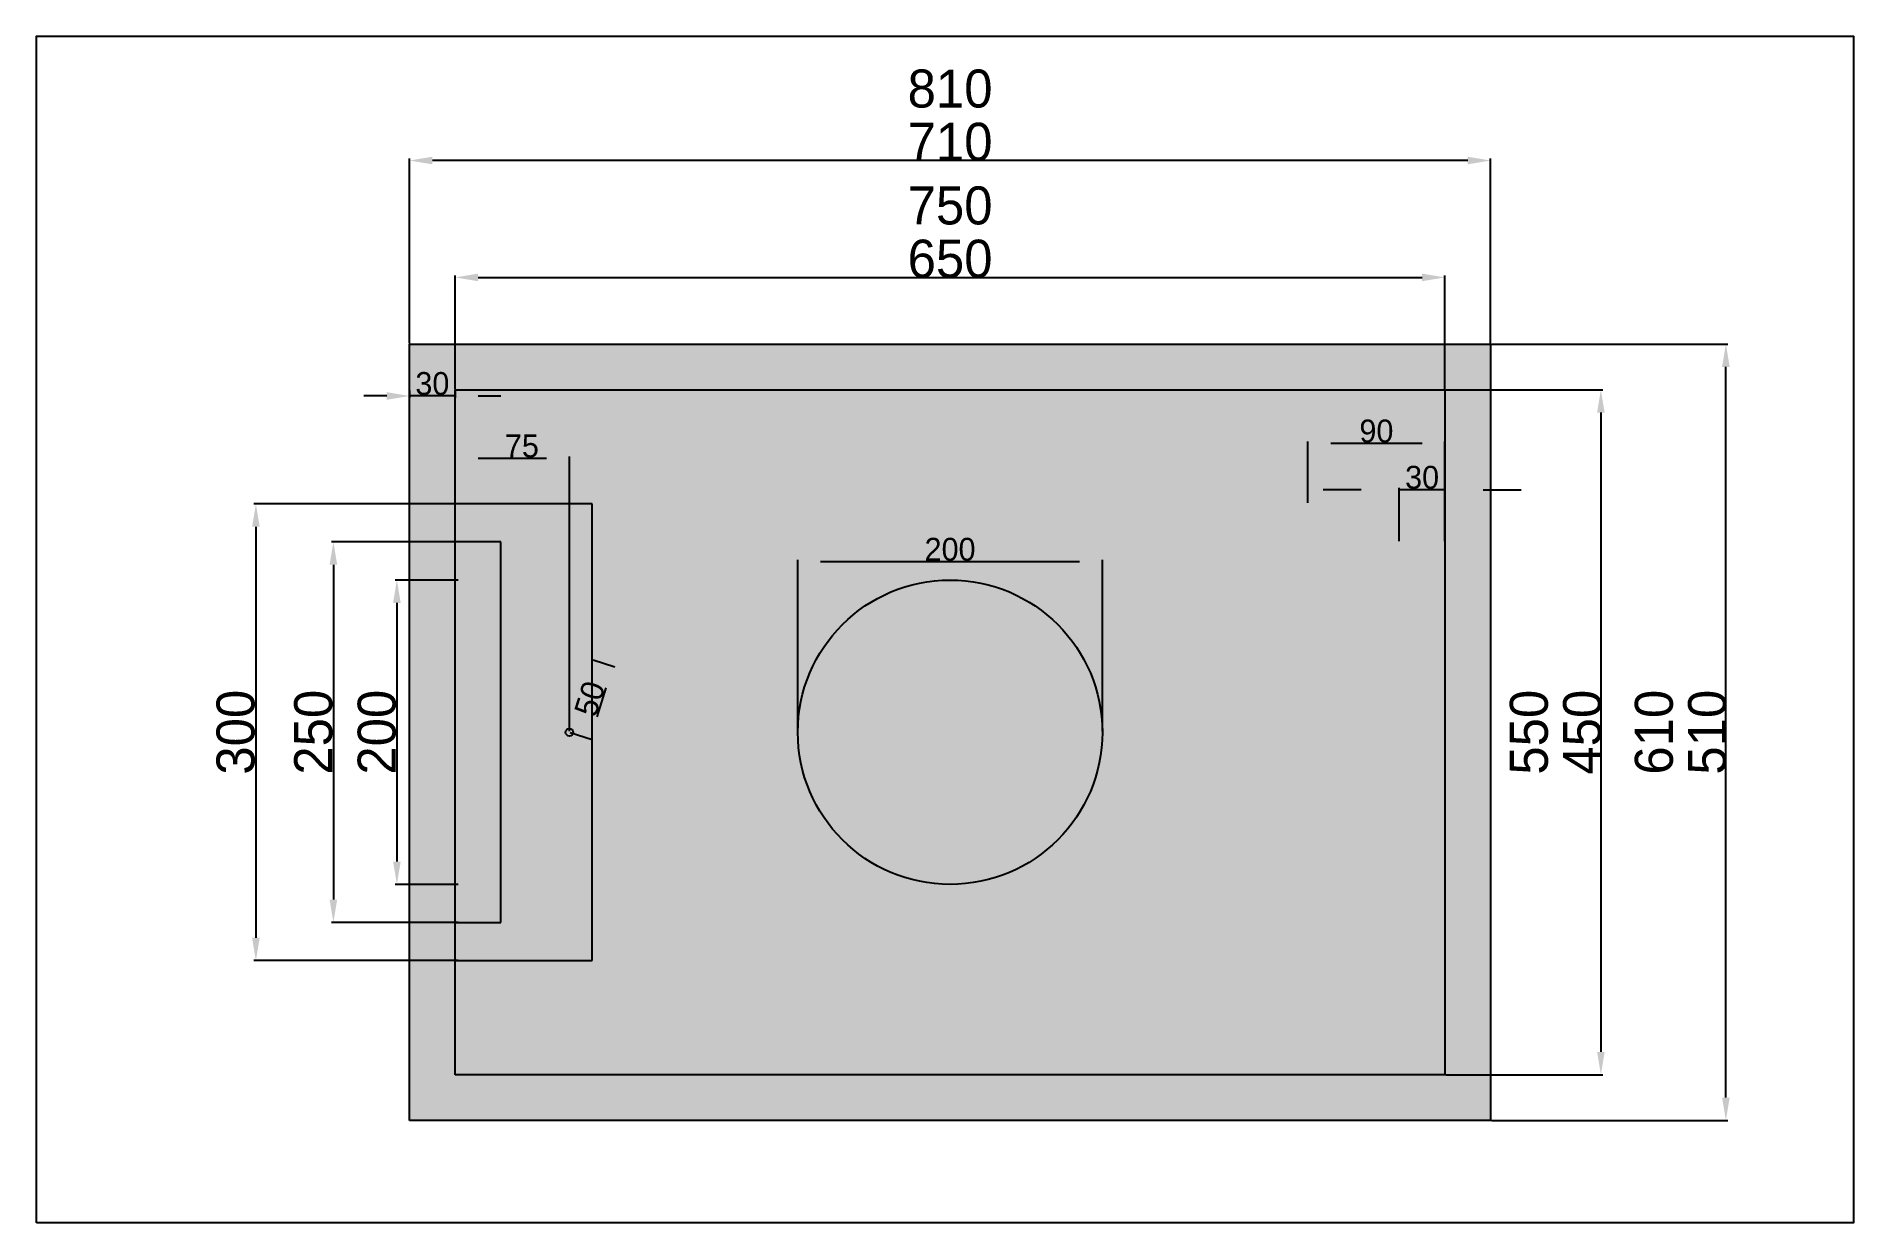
# Model space of a CAD drawing. Header units: millimetres. Extents: x -275 to 918, y -97 to 682.
import ezdxf

# ---------------------------------------------------------------- set-up
doc = ezdxf.new("R2010")
doc.units = ezdxf.units.MM
doc.layers.add('Dimensions', color=251, linetype='Continuous')
doc.layers.add('Field Lines', color=7, linetype='Continuous')
doc.dimstyles.new('ISO-25', dxfattribs={"dimtxt": 2.5, "dimasz": 2.5, "dimexe": 1.25, "dimexo": 0.625, "dimtad": 1, "dimtxsty": 'Standard', "dimcen": 2.5, "dimadec": 0, "dimazin": 0, "dimtfac": 1, "dimtmove": 0, "dimatfit": 3, "dimfxl": 1, "dimarcsym": 0})

# ---------------------------------------------------------------- blocks, each defined once
blk = doc.blocks.new('*D1')
at = {"layer": 'Defpoints', "color": 0}
for p in [(225, 337), (225, 225), (425, 225)]:
    blk.add_point(p, dxfattribs=at)
at = {"layer": 'Dimensions', "color": 0, "lineweight": -2}
for p, q in [((225, 225.6), (225, 338.2)), ((410, 337), (240, 337)), ((425, 225.6), (425, 338.2))]:
    blk.add_line(p, q, dxfattribs=at)
at = {"layer": 'Dimensions', "color": 0}
for points in [[(240, 339.5), (240, 334.5), (225, 337)], [(410, 334.5), (410, 339.5), (425, 337)]]:
    blk.add_solid(points, dxfattribs=at)
at = {"layer": 'Dimensions', "color": 0, "insert": (325, 345.1), "char_height": 15, "attachment_point": 5}
blk.add_mtext('200', dxfattribs=at)
blk = doc.blocks.new('*D2')
at = {"layer": 'Defpoints', "color": 0}
for p in [(-30, 600.6), (-30, 480), (680, 480)]:
    blk.add_point(p, dxfattribs=at)
at = {"layer": 'Dimensions', "color": 0, "lineweight": -2}
for p, q in [((-30, 480.6), (-30, 601.9)), ((665, 600.6), (-15, 600.6)), ((680, 480.6), (680, 601.9))]:
    blk.add_line(p, q, dxfattribs=at)
at = {"layer": 'Dimensions', "color": 0}
for points in [[(-15, 603.1), (-15, 598.1), (-30, 600.6)], [(665, 598.1), (665, 603.1), (680, 600.6)]]:
    blk.add_solid(points, dxfattribs=at)
at = {"layer": 'Dimensions', "color": 0, "insert": (325, 630.4), "char_height": 25, "attachment_point": 5}
blk.add_mtext('\\S810^ 710;', dxfattribs=at)
blk = doc.blocks.new('*D3')
at = {"layer": 'Defpoints', "color": 0}
for p in [(680, 480), (834.5, 480), (680, -30)]:
    blk.add_point(p, dxfattribs=at)
at = {"layer": 'Dimensions', "color": 0, "lineweight": -2}
for p, q in [((680.6, 480), (835.7, 480)), ((834.5, -15), (834.5, 465)), ((680.6, -30), (835.7, -30))]:
    blk.add_line(p, q, dxfattribs=at)
at = {"layer": 'Dimensions', "color": 0}
for points in [[(837, 465), (832, 465), (834.5, 480)], [(832, -15), (837, -15), (834.5, -30)]]:
    blk.add_solid(points, dxfattribs=at)
at = {"layer": 'Dimensions', "color": 0, "insert": (804.7, 225), "char_height": 25, "attachment_point": 5, "rotation": 90}
blk.add_mtext('\\S610^ 510;', dxfattribs=at)
blk = doc.blocks.new('*D4')
at = {"layer": 'Defpoints', "color": 0}
for p in [(650, 523.8), (0, 450.1), (650, 450)]:
    blk.add_point(p, dxfattribs=at)
at = {"layer": 'Dimensions', "color": 0, "lineweight": -2}
for p, q in [((0, 450.7), (0, 525)), ((15, 523.8), (635, 523.8)), ((650, 450.6), (650, 525))]:
    blk.add_line(p, q, dxfattribs=at)
at = {"layer": 'Dimensions', "color": 0}
for points in [[(15, 526.3), (15, 521.3), (0, 523.8)], [(635, 521.3), (635, 526.3), (650, 523.8)]]:
    blk.add_solid(points, dxfattribs=at)
at = {"layer": 'Dimensions', "color": 0, "insert": (325, 553.6), "char_height": 25, "attachment_point": 5}
blk.add_mtext('\\A1;\\S750^ 650;', dxfattribs=at)
blk = doc.blocks.new('*D7')
at = {"layer": 'Defpoints', "color": 0}
for p in [(-30, 450), (-30, 445.9), (0, 450)]:
    blk.add_point(p, dxfattribs=at)
at = {"layer": 'Dimensions', "color": 0, "lineweight": -2}
for p, q in [((-45, 445.9), (-60, 445.9)), ((-30, 449.4), (-30, 444.7)), ((0, 445.9), (-30, 445.9)), ((0, 449.4), (0, 444.7)), ((15, 445.9), (30, 445.9))]:
    blk.add_line(p, q, dxfattribs=at)
at = {"layer": 'Dimensions', "color": 0}
for points in [[(-45, 443.4), (-45, 448.4), (-30, 445.9)], [(15, 448.4), (15, 443.4), (0, 445.9)]]:
    blk.add_solid(points, dxfattribs=at)
at = {"layer": 'Dimensions', "color": 0, "insert": (-15, 454), "char_height": 15, "attachment_point": 5}
blk.add_mtext('30', dxfattribs=at)
blk = doc.blocks.new('*D8')
at = {"layer": 'Defpoints', "color": 0}
for p in [(0, 375), (-130.9, 75), (2.5, 75)]:
    blk.add_point(p, dxfattribs=at)
at = {"layer": 'Dimensions', "color": 0, "lineweight": -2}
for p, q in [((-0.6, 375), (-132.2, 375)), ((-130.9, 360), (-130.9, 90)), ((1.9, 75), (-132.2, 75))]:
    blk.add_line(p, q, dxfattribs=at)
at = {"layer": 'Dimensions', "color": 0}
for points in [[(-128.4, 360), (-133.4, 360), (-130.9, 375)], [(-133.4, 90), (-128.4, 90), (-130.9, 75)]]:
    blk.add_solid(points, dxfattribs=at)
at = {"layer": 'Dimensions', "color": 0, "insert": (-144.1, 225), "char_height": 25, "attachment_point": 5, "rotation": 90}
blk.add_mtext('300', dxfattribs=at)
blk = doc.blocks.new('*D9')
at = {"layer": 'Defpoints', "color": 0}
for p in [(2.5, 350), (-80, 100), (2.5, 100)]:
    blk.add_point(p, dxfattribs=at)
at = {"layer": 'Dimensions', "color": 0, "lineweight": -2}
for p, q in [((1.9, 350), (-81.3, 350)), ((-80, 335), (-80, 115)), ((1.9, 100), (-81.3, 100))]:
    blk.add_line(p, q, dxfattribs=at)
at = {"layer": 'Dimensions', "color": 0}
for points in [[(-77.5, 335), (-82.5, 335), (-80, 350)], [(-82.5, 115), (-77.5, 115), (-80, 100)]]:
    blk.add_solid(points, dxfattribs=at)
at = {"layer": 'Dimensions', "color": 0, "insert": (-93.1, 225), "char_height": 25, "attachment_point": 5, "rotation": 90}
blk.add_mtext('250', dxfattribs=at)
blk = doc.blocks.new('*D10')
at = {"layer": 'Defpoints', "color": 0}
for p in [(650, 450), (650, 0), (752.4, 0)]:
    blk.add_point(p, dxfattribs=at)
at = {"layer": 'Dimensions', "color": 0, "lineweight": -2}
for p, q in [((650.6, 450), (753.7, 450)), ((752.4, 435), (752.4, 15)), ((650.6, 0), (753.7, 0))]:
    blk.add_line(p, q, dxfattribs=at)
at = {"layer": 'Dimensions', "color": 0}
for points in [[(754.9, 435), (749.9, 435), (752.4, 450)], [(749.9, 15), (754.9, 15), (752.4, 0)]]:
    blk.add_solid(points, dxfattribs=at)
at = {"layer": 'Dimensions', "color": 0, "insert": (722.6, 225), "char_height": 25, "attachment_point": 5, "rotation": 90}
blk.add_mtext('\\S550^ 450;', dxfattribs=at)
blk = doc.blocks.new('*D11')
at = {"layer": 'Defpoints', "color": 0}
for p in [(0, 404.8), (0, 225), (75, 225)]:
    blk.add_point(p, dxfattribs=at)
at = {"layer": 'Dimensions', "color": 0, "lineweight": -2}
for p, q in [((0, 225.6), (0, 406.1)), ((75, 225.6), (75, 406.1)), ((60, 404.8), (15, 404.8))]:
    blk.add_line(p, q, dxfattribs=at)
at = {"layer": 'Dimensions', "color": 0}
for points in [[(15, 407.3), (15, 402.3), (0, 404.8)], [(60, 402.3), (60, 407.3), (75, 404.8)]]:
    blk.add_solid(points, dxfattribs=at)
at = {"layer": 'Dimensions', "color": 0, "insert": (43.8, 413), "char_height": 15, "attachment_point": 5}
blk.add_mtext('75', dxfattribs=at)
blk = doc.blocks.new('*D12')
at = {"layer": 'Defpoints', "color": 0}
for p in [(90, 272.7), (103.7, 268.4), (75, 225)]:
    blk.add_point(p, dxfattribs=at)
at = {"layer": 'Dimensions', "color": 0, "lineweight": -2}
for p, q in [((90.6, 272.5), (104.9, 268)), ((93.2, 235), (99.2, 254.1)), ((75.6, 224.8), (89.9, 220.3))]:
    blk.add_line(p, q, dxfattribs=at)
at = {"layer": 'Dimensions', "color": 0}
for points in [[(101.6, 253.3), (96.8, 254.8), (103.7, 268.4)], [(90.8, 235.8), (95.6, 234.3), (88.7, 220.7)]]:
    blk.add_solid(points, dxfattribs=at)
at = {"layer": 'Dimensions', "color": 0, "insert": (88.4, 247), "char_height": 15, "attachment_point": 5, "rotation": 72.5424}
blk.add_mtext('50', dxfattribs=at)
blk = doc.blocks.new('*D13')
at = {"layer": 'Defpoints', "color": 0}
for p in [(2.5, 325), (-38.3, 125), (2.5, 125)]:
    blk.add_point(p, dxfattribs=at)
at = {"layer": 'Dimensions', "color": 0, "lineweight": -2}
for p, q in [((1.9, 325), (-39.5, 325)), ((-38.3, 310), (-38.3, 140)), ((1.9, 125), (-39.5, 125))]:
    blk.add_line(p, q, dxfattribs=at)
at = {"layer": 'Dimensions', "color": 0}
for points in [[(-35.8, 310), (-40.8, 310), (-38.3, 325)], [(-40.8, 140), (-35.8, 140), (-38.3, 125)]]:
    blk.add_solid(points, dxfattribs=at)
at = {"layer": 'Dimensions', "color": 0, "insert": (-51.4, 225), "char_height": 25, "attachment_point": 5, "rotation": 90}
blk.add_mtext('200', dxfattribs=at)
blk = doc.blocks.new('*D14')
at = {"layer": 'Defpoints', "color": 0}
for p in [(560, 414.7), (560, 375), (650, 375)]:
    blk.add_point(p, dxfattribs=at)
at = {"layer": 'Dimensions', "color": 0, "lineweight": -2}
for p, q in [((560, 375.6), (560, 416)), ((635, 414.7), (575, 414.7)), ((650, 375.6), (650, 416))]:
    blk.add_line(p, q, dxfattribs=at)
at = {"layer": 'Dimensions', "color": 0}
for points in [[(575, 417.2), (575, 412.2), (560, 414.7)], [(635, 412.2), (635, 417.2), (650, 414.7)]]:
    blk.add_solid(points, dxfattribs=at)
at = {"layer": 'Dimensions', "color": 0, "insert": (605, 422.8), "char_height": 15, "attachment_point": 5}
blk.add_mtext('90', dxfattribs=at)
blk = doc.blocks.new('*D15')
at = {"layer": 'Defpoints', "color": 0}
for p in [(620, 384.3), (620, 350), (650, 350)]:
    blk.add_point(p, dxfattribs=at)
at = {"layer": 'Dimensions', "color": 0, "lineweight": -2}
for p, q in [((595, 384.3), (570, 384.3)), ((620, 350.6), (620, 385.5)), ((650, 384.3), (620, 384.3)), ((650, 350.6), (650, 385.5)), ((675, 384.3), (700, 384.3))]:
    blk.add_line(p, q, dxfattribs=at)
at = {"layer": 'Dimensions', "color": 0}
for points in [[(595, 380.1), (595, 388.4), (620, 384.3)], [(675, 388.4), (675, 380.1), (650, 384.3)]]:
    blk.add_solid(points, dxfattribs=at)
at = {"layer": 'Dimensions', "color": 0, "insert": (635, 392.4), "char_height": 15, "attachment_point": 5}
blk.add_mtext('30', dxfattribs=at)

msp = doc.modelspace()

# ---------------------------------------------------------------- hatches: boundary and pattern name
h = msp.add_hatch(color=256)
h.set_gradient(color1=(201, 207, 206), color2=(193, 202, 201), one_color=1)
h.paths.add_polyline_path([(-30, -30), (-30, 480), (680, 480), (680, -30)])
at = {"layer": 'Dimensions'}
h = msp.add_hatch(color=256, dxfattribs=at)
h.set_gradient(color1=(9, 246, 13), color2=(7, 231, 11), one_color=1)
h.paths.add_polyline_path([(0, 0), (0, 450), (650, 450), (650, 0)])

# ---------------------------------------------------------------- linework, layer by layer
for points in [[(-30, -30), (-30, 480), (680, 480), (680, -30)], [(0, 0), (0, 450), (650, 450), (650, 0)]]:
    msp.add_lwpolyline(points, close=True)
for p, q in [((90, 375), (0, 375)), ((90, 375), (0, 375)), ((90, 75), (90, 375)), ((90, 75), (90, 375)), ((30, 350), (0, 350)), ((30, 100), (30, 350)), ((0, 100), (30, 100)), ((0, 75), (90, 75)), ((0, 75), (90, 75))]:
    msp.add_line(p, q, dxfattribs=at)
msp.add_circle((325, 225), 100, dxfattribs=at)
at = {"layer": 'Field Lines'}
msp.add_lwpolyline([(-275.08, -97.232), (-275.08, 682.195), (918.416, 682.195), (918.416, -97.232)], close=True, dxfattribs=at)
at = {"layer": 'Field Lines', "const_width": 5}
for points in [[(2.5, 2.5), (647.5, 2.5), (647.5, 447.5), (2.5, 447.5), (2.5, 2.5)], [(325, 447.5), (325, 2.5)], [(2.5, 77.5), (87.5, 77.5), (87.5, 372.5), (2.5, 372.5)], [(647.5, 77.5), (562.5, 77.5), (562.5, 372.5), (647.5, 372.5)], [(0, 347.5), (27.5, 347.5), (27.5, 102.5), (2.5, 102.5)], [(650, 347.5), (622.5, 347.5), (622.5, 102.5), (647.5, 102.5)]]:
    msp.add_lwpolyline(points, dxfattribs=at)
at = {"layer": 'Field Lines', "color": 1, "const_width": 5}
msp.add_lwpolyline([(2.5, 125), (2.5, 325)], dxfattribs=at)
at = {"layer": 'Field Lines', "const_width": 5}
for points in [[(227.5, 225, 0.41421356), (325, 127.5, 0.41421356), (422.5, 225, 0.41421356), (325, 322.5, 0.41421356), (227.5, 225)], [(87.5, 179.174, 0.76376262), (87.5, 270.826)], [(562.5, 179.174, -0.76376262), (562.5, 270.826)]]:
    msp.add_lwpolyline(points, format="xyb", dxfattribs=at)
at = {"layer": 'Field Lines', "color": 5, "const_width": 5}
msp.add_lwpolyline([(647.5, 125), (647.5, 325)], dxfattribs=at)
at = {"layer": 'Field Lines'}
msp.add_circle((75, 225), 2.5, dxfattribs=at)

# ---------------------------------------------------------------- dimensions: what is measured, and where the dimension line sits
at = {"layer": 'Dimensions'}
for base, p1, p2, override, picture, middle in [((-30, 600.61), (680, 480), (-30, 480), {"dimtxt": 25, "dimasz": 15, "dimtol": 0, "dimlim": 1, "dimtp": 100}, '*D2', (325, 600.61)), ((650, 523.781), (0, 450.063), (650, 450), {"dimtxt": 25, "dimasz": 15, "dimgap": 0.625, "dimtol": 0, "dimlim": 1, "dimtp": 100, "dimtm": 0, "dimtfac": 1, "dimtolj": 1}, '*D4', (325, 523.781)), ((560, 414.708), (650, 375), (560, 375), {"dimtxt": 15, "dimasz": 15}, '*D14', (605, 414.708)), ((0, 404.827), (75, 225), (0, 225), {"dimtxt": 15, "dimasz": 15}, '*D11', (43.75, 404.827)), ((620, 384.267), (650, 350), (620, 350), {"dimtxt": 15, "dimasz": 25}, '*D15', (635, 384.267))]:
    dim = msp.add_linear_dim(base=base, p1=p1, p2=p2, dimstyle='ISO-25', override=override, dxfattribs=at)
    dim.commit()
    dim.dimension.update_dxf_attribs({"geometry": picture, "text_midpoint": middle, "dimtype": 160})
for base, p1, p2, angle, override, picture, middle, dimtype in [((834.488, 480), (680, -30), (680, 480), 90, {"dimtxt": 25, "dimasz": 15, "dimtol": 0, "dimlim": 1, "dimtp": 100}, '*D3', (834.488, 225), 160), ((752.441, 0), (650, 450), (650, 0), 90, {"dimtxt": 25, "dimasz": 15, "dimtol": 0, "dimlim": 1, "dimtp": 100}, '*D10', (752.441, 225), 160), ((-130.948, 75), (0, 375), (2.5, 75), 90, {"dimtxt": 25, "dimasz": 15}, '*D8', (-130.948, 225), 160), ((-80.018, 100), (2.5, 350), (2.5, 100), 90, {"dimtxt": 25, "dimasz": 15}, '*D9', (-80.018, 225), 160), ((103.672, 268.397), (75, 225), (90, 272.697), 72.542397, {"dimtxt": 15, "dimasz": 15}, '*D12', (96.172, 244.549), 161)]:
    dim = msp.add_linear_dim(base=base, p1=p1, p2=p2, angle=angle, dimstyle='ISO-25', override=override, dxfattribs=at)
    dim.commit()
    dim.dimension.update_dxf_attribs({"geometry": picture, "text_midpoint": middle, "dimtype": dimtype})
for base, p1, p2, picture, middle in [((-30, 445.909), (0, 450), (-30, 450), '*D7', (-15, 454.034)), ((225, 336.987), (425, 225), (225, 225), '*D1', (325, 345.112))]:
    dim = msp.add_linear_dim(base=base, p1=p1, p2=p2, dimstyle='ISO-25', override={"dimtxt": 15, "dimasz": 15}, dxfattribs=at)
    dim.commit()
    dim.dimension.update_dxf_attribs({"geometry": picture, "text_midpoint": middle})
dim = msp.add_linear_dim(base=(-38.263, 125), p1=(2.5, 325), p2=(2.5, 125), angle=90, dimstyle='ISO-25', override={"dimtxt": 25, "dimasz": 15}, dxfattribs=at)
dim.commit()
dim.dimension.update_dxf_attribs({"geometry": '*D13', "text_midpoint": (-51.388, 225)})

doc.saveas('drawing.dxf')
